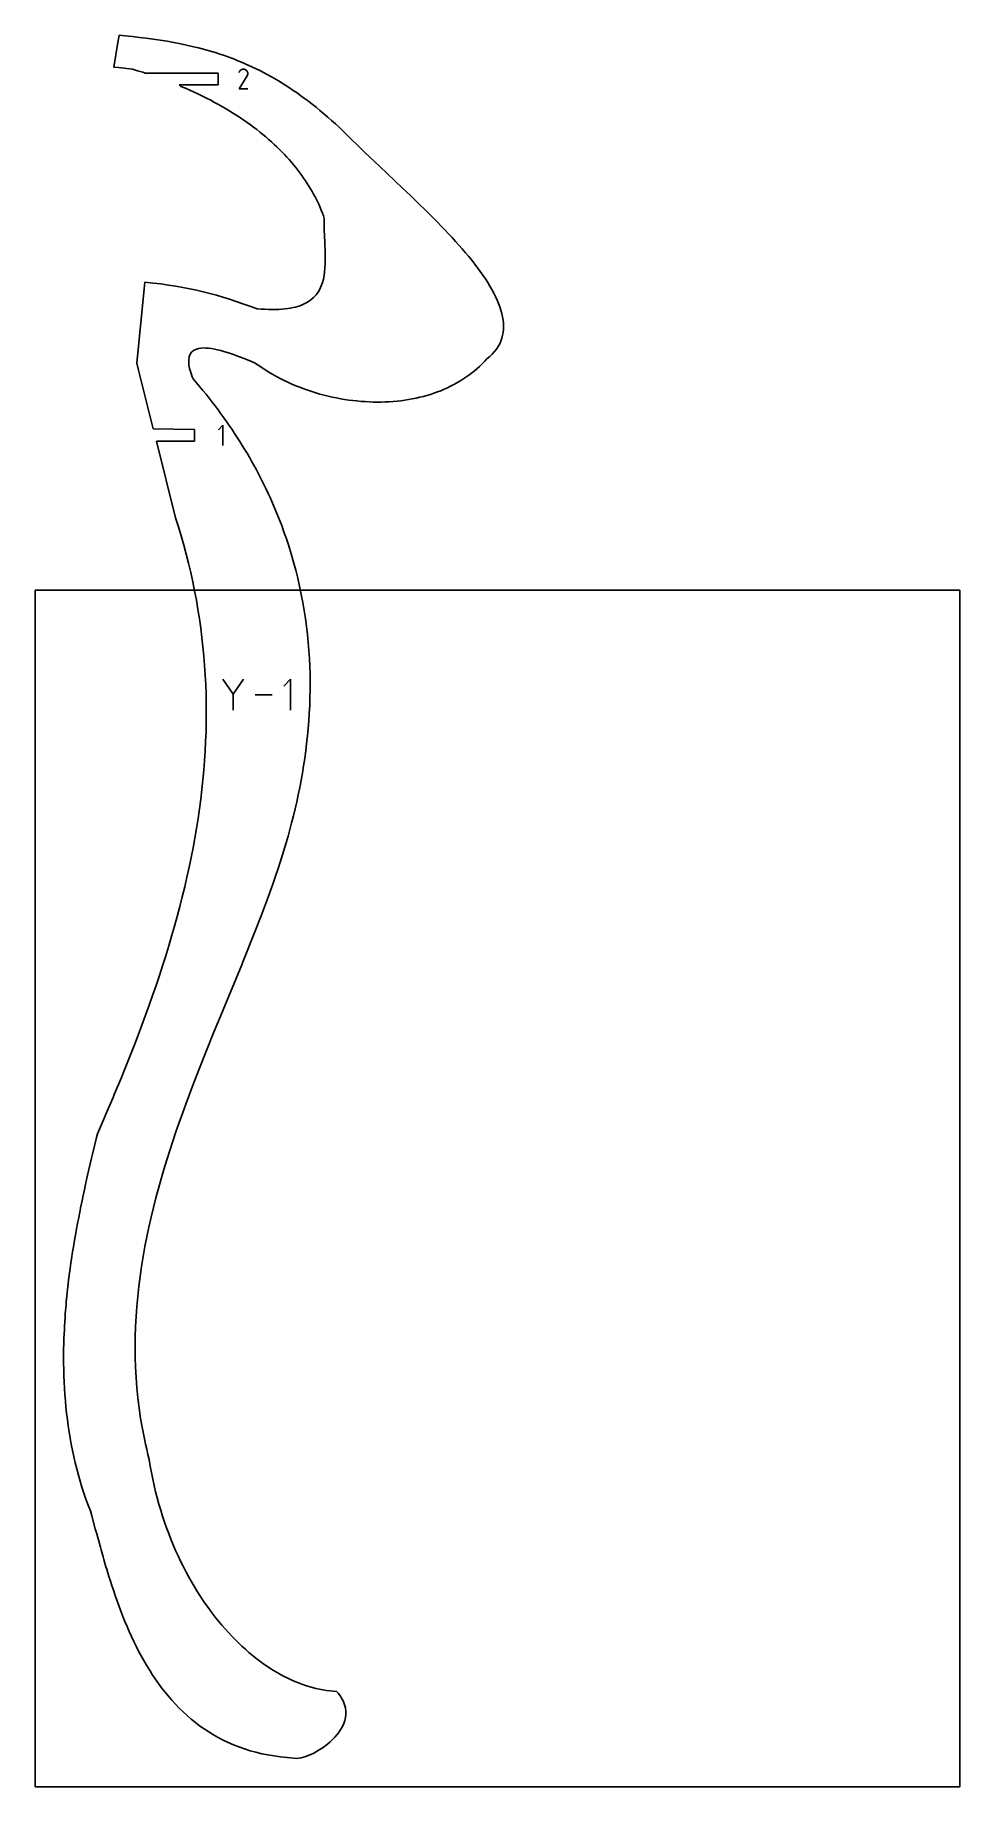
# Model space of a CAD drawing. Extents: x 0 to 216, y 0 to 409.
import ezdxf

# ---------------------------------------------------------------- set-up
doc = ezdxf.new("R2010")
doc.units = 0

msp = doc.modelspace()

# ---------------------------------------------------------------- linework, layer by layer
at = {"layer": 'annotation', "color": 1}
for p, q in [((48.130432, 400.939955), (47.985253, 400.839844)), ((48.289115, 401.013092), (48.130432, 400.939955)), ((48.457417, 401.058244), (48.289115, 401.013092)), ((48.631451, 401.074403), (48.457417, 401.058244)), ((48.807331, 401.060559), (48.631451, 401.074403)), ((48.98117, 401.015702), (48.807331, 401.060559)), ((49.149083, 400.938822), (48.98117, 401.015702)), ((49.299262, 400.83218), (49.149083, 400.938822)), ((49.149083, 400.938822), (49.149083, 400.938822)), ((47.613858, 396.471981), (49.502655, 399.5127)), ((47.750958, 400.562737), (47.616745, 400.305279)), ((47.857467, 400.713768), (47.750958, 400.562737)), ((47.985253, 400.839844), (47.857467, 400.713768)), ((49.424829, 400.70421), (49.299262, 400.83218)), ((49.524665, 400.558835), (49.424829, 400.70421)), ((49.502655, 399.5127), (49.504913, 399.515494)), ((49.502655, 399.5127), (49.502655, 399.5127)), ((49.504913, 399.515494), (49.507078, 399.518312)), ((49.507078, 399.518312), (49.509165, 399.521177)), ((49.509165, 399.521177), (49.511188, 399.524114)), ((49.511188, 399.524114), (49.51316, 399.527145)), ((49.51316, 399.527145), (49.515098, 399.530296)), ((49.515098, 399.530296), (49.517014, 399.533589)), ((49.517014, 399.533589), (49.518922, 399.537048)), ((49.518922, 399.537048), (49.520838, 399.540697)), ((49.520838, 399.540697), (49.598826, 399.708144)), ((49.520838, 399.540697), (49.520838, 399.540697)), ((49.597656, 400.399976), (49.524665, 400.558835)), ((49.642684, 400.231555), (49.597656, 400.399976)), ((49.598826, 399.708144), (49.644385, 399.881717)), ((49.658632, 400.057495), (49.642684, 400.231555)), ((49.644385, 399.881717), (49.658632, 400.057495)), ((49.657938, 396.471981), (47.613858, 396.471981)), ((43.8716, 317.961808), (42.804499, 316.894405)), ((43.8716, 313.161808), (43.8716, 317.961808)), ((46.228389, 255.13562), (43.812283, 258.629638)), ((48.64404, 258.629638), (46.228389, 255.13562)), ((59.647791, 258.629411), (58.037508, 257.018674)), ((59.647791, 251.386091), (59.647791, 258.629411)), ((46.228389, 255.416795), (46.228389, 251.385864)), ((55.321717, 255.007751), (51.361194, 255.007751))]:
    msp.add_line(p, q, dxfattribs=at)
at = {"layer": 'boundary', "color": 5}
for p, q in [((19.627846, 409.033938), (19.264549, 406.810858)), ((21.822697, 408.785777), (19.627846, 409.033938)), ((19.264549, 406.810858), (18.397368, 401.539153)), ((22.78162, 408.677404), (21.822697, 408.785777)), ((24.370818, 408.486796), (22.78162, 408.677404)), ((25.96776, 408.283498), (24.370818, 408.486796)), ((27.572311, 408.0644), (25.96776, 408.283498)), ((29.1843, 407.826326), (27.572311, 408.0644)), ((30.803384, 407.565986), (29.1843, 407.826326)), ((32.429431, 407.280306), (30.803384, 407.565986)), ((34.06236, 406.966202), (32.429431, 407.280306)), ((35.702097, 406.620368), (34.06236, 406.966202)), ((37.348499, 406.239521), (35.702097, 406.620368)), ((38.174234, 406.035153), (37.348499, 406.239521)), ((39.001642, 405.820769), (38.174234, 406.035153)), ((39.83066, 405.59621), (39.001642, 405.820769)), ((40.661418, 405.360902), (39.83066, 405.59621)), ((41.493811, 405.114517), (40.661418, 405.360902)), ((42.327921, 404.85671), (41.493811, 405.114517)), ((18.397368, 401.539153), (19.450418, 401.425012)), ((19.450418, 401.425012), (22.725613, 401.069952)), ((22.725613, 401.069952), (23.938474, 400.706282)), ((43.163715, 404.587077), (42.327921, 404.85671)), ((44.001269, 404.305133), (43.163715, 404.587077)), ((44.840566, 404.010549), (44.001269, 404.305133)), ((45.68163, 403.702879), (44.840566, 404.010549)), ((46.524457, 403.381858), (45.68163, 403.702879)), ((47.36902, 403.047153), (46.524457, 403.381858)), ((48.215542, 402.698068), (47.36902, 403.047153)), ((49.063869, 402.334747), (48.215542, 402.698068)), ((49.914166, 401.956277), (49.063869, 402.334747)), ((50.76638, 401.562456), (49.914166, 401.956277)), ((51.620641, 401.152861), (50.76638, 401.562456)), ((52.476883, 400.727329), (51.620641, 401.152861)), ((23.938474, 400.706282), (25.133731, 400.334005)), ((25.133731, 400.334005), (25.714145, 400.146267)), ((25.714145, 400.146267), (42.756354, 400.146267)), ((42.756354, 397.400267), (33.611724, 397.400267)), ((33.611724, 397.400267), (34.069302, 397.056664)), ((34.069302, 397.056664), (35.10925, 396.611917)), ((42.756354, 400.146267), (42.756354, 397.400267)), ((53.335233, 400.285425), (52.476883, 400.727329)), ((54.195798, 399.826545), (53.335233, 400.285425)), ((55.058516, 399.350475), (54.195798, 399.826545)), ((55.923517, 398.856866), (55.058516, 399.350475)), ((56.790773, 398.345329), (55.923517, 398.856866)), ((57.660529, 397.815211), (56.790773, 398.345329)), ((58.532729, 397.266706), (57.660529, 397.815211)), ((59.40746, 396.699133), (58.532729, 397.266706)), ((35.10925, 396.611917), (36.132379, 396.160124)), ((36.132379, 396.160124), (37.138649, 395.700901)), ((37.138649, 395.700901), (38.128291, 395.234818)), ((38.128291, 395.234818), (39.101262, 394.761831)), ((39.101262, 394.761831), (40.057704, 394.282228)), ((40.057704, 394.282228), (40.997664, 393.795941)), ((40.997664, 393.795941), (41.921184, 393.303374)), ((41.921184, 393.303374), (42.828337, 392.804506)), ((42.828337, 392.804506), (43.719259, 392.299583)), ((60.284802, 396.112095), (59.40746, 396.699133)), ((61.16486, 395.505332), (60.284802, 396.112095)), ((62.047709, 394.878358), (61.16486, 395.505332)), ((62.933441, 394.230726), (62.047709, 394.878358)), ((63.822165, 393.562499), (62.933441, 394.230726)), ((64.71397, 392.872806), (63.822165, 393.562499)), ((65.608931, 392.161747), (64.71397, 392.872806)), ((43.719259, 392.299583), (44.593855, 391.788669)), ((44.593855, 391.788669), (45.452242, 391.271867)), ((45.452242, 391.271867), (46.294593, 390.749456)), ((46.294593, 390.749456), (47.120854, 390.221461)), ((47.120854, 390.221461), (47.931085, 389.688269)), ((47.931085, 389.688269), (48.72539, 389.149694)), ((48.72539, 389.149694), (49.503761, 388.605895)), ((49.503761, 388.605895), (50.266325, 388.057395)), ((66.507152, 391.428863), (65.608931, 392.161747)), ((67.408759, 390.673543), (66.507152, 391.428863)), ((68.313812, 389.895693), (67.408759, 390.673543)), ((69.222554, 389.094813), (68.313812, 389.895693)), ((70.134968, 388.270793), (69.222554, 389.094813)), ((50.266325, 388.057395), (51.013138, 387.503817)), ((51.013138, 387.503817), (51.744135, 386.945901)), ((51.744135, 386.945901), (52.459435, 386.383471)), ((52.459435, 386.383471), (53.159074, 385.816602)), ((53.159074, 385.816602), (53.843122, 385.245447)), ((53.843122, 385.245447), (54.511649, 384.670066)), ((54.511649, 384.670066), (55.164653, 384.090933)), ((71.051176, 387.422939), (70.134968, 388.270793)), ((71.971318, 386.551176), (71.051176, 387.422939)), ((72.895527, 385.654885), (71.971318, 386.551176)), ((73.824005, 384.734283), (72.895527, 385.654885)), ((75.363766, 383.207901), (73.824005, 384.734283)), ((55.164653, 384.090933), (55.802143, 383.508077)), ((55.802143, 383.508077), (56.424279, 382.921364)), ((56.424279, 382.921364), (57.030936, 382.331384)), ((57.030936, 382.331384), (57.622353, 381.737844)), ((57.622353, 381.737844), (58.198374, 381.141203)), ((58.198374, 381.141203), (58.759218, 380.541266)), ((58.759218, 380.541266), (59.304796, 379.938474)), ((76.977851, 381.638347), (75.363766, 383.207901)), ((80.386031, 378.385955), (76.977851, 381.638347)), ((59.304796, 379.938474), (59.835181, 379.33306)), ((59.835181, 379.33306), (60.350459, 378.724689)), ((60.350459, 378.724689), (60.850636, 378.114068)), ((60.850636, 378.114068), (61.33568, 377.500847)), ((61.33568, 377.500847), (61.805671, 376.885446)), ((61.805671, 376.885446), (62.260751, 376.267854)), ((83.962443, 375.00826), (80.386031, 378.385955)), ((62.260751, 376.267854), (62.700763, 375.648379)), ((62.700763, 375.648379), (63.125955, 375.026937)), ((63.125955, 375.026937), (63.536123, 374.40389)), ((63.536123, 374.40389), (63.931483, 373.779131)), ((63.931483, 373.779131), (64.311993, 373.153135)), ((64.311993, 373.153135), (64.677767, 372.525887)), ((64.677767, 372.525887), (65.02865, 371.897341)), ((85.786055, 373.282145), (83.962443, 375.00826)), ((87.618328, 371.536533), (85.786055, 373.282145)), ((65.02865, 371.897341), (65.364837, 371.267702)), ((65.364837, 371.267702), (65.686347, 370.637092)), ((65.686347, 370.637092), (65.993113, 370.006093)), ((65.993113, 370.006093), (66.285282, 369.374197)), ((66.285282, 369.374197), (66.562758, 368.741872)), ((66.562758, 368.741872), (66.825592, 368.109279)), ((89.447944, 369.775289), (87.618328, 371.536533)), ((91.263588, 368.001992), (89.447944, 369.775289)), ((66.825592, 368.109279), (67.073931, 367.47622)), ((67.073931, 367.47622), (67.307628, 366.843422)), ((67.307628, 366.843422), (67.526831, 366.210296)), ((67.494314, 365.269288), (67.487556, 364.313406)), ((67.487556, 364.313406), (67.501179, 363.345829)), ((67.526831, 366.210296), (67.494314, 365.269288)), ((93.053782, 366.220332), (91.263588, 368.001992)), ((93.935799, 365.327663), (93.053782, 366.220332)), ((94.80714, 364.434306), (93.935799, 365.327663)), ((95.666614, 363.540698), (94.80714, 364.434306)), ((67.501179, 363.345829), (67.530081, 362.370262)), ((67.530081, 362.370262), (67.612088, 360.407832)), ((67.612088, 360.407832), (67.690478, 358.452694)), ((96.512519, 362.647517), (95.666614, 363.540698)), ((97.343628, 361.755112), (96.512519, 362.647517)), ((98.158425, 360.863789), (97.343628, 361.755112)), ((98.955625, 359.9743), (98.158425, 360.863789)), ((99.733919, 359.08663), (98.955625, 359.9743)), ((67.690478, 358.452694), (67.714646, 357.486165)), ((67.721515, 356.531624), (67.705358, 355.592079)), ((67.714646, 357.486165), (67.721515, 356.531624)), ((100.491736, 358.201798), (99.733919, 359.08663)), ((101.227871, 357.320044), (100.491736, 358.201798)), ((101.940875, 356.441705), (101.227871, 357.320044)), ((102.629495, 355.567354), (101.940875, 356.441705)), ((67.298311, 352.050467), (67.082327, 351.235566)), ((67.462915, 352.896877), (67.298311, 352.050467)), ((67.581746, 353.771325), (67.462915, 352.896877)), ((67.660698, 354.671084), (67.581746, 353.771325)), ((67.705358, 355.592079), (67.660698, 354.671084)), ((103.292338, 354.697304), (102.629495, 355.567354)), ((103.928106, 353.832241), (103.292338, 354.697304)), ((104.535482, 352.972481), (103.928106, 353.832241)), ((105.113167, 352.1184), (104.535482, 352.972481)), ((105.659859, 351.270892), (105.113167, 352.1184)), ((25.470774, 349.812841), (23.722293, 332.44391)), ((25.625785, 351.31836), (25.470774, 349.812841)), ((27.537568, 351.126934), (25.625785, 351.31836)), ((29.372845, 350.911781), (27.537568, 351.126934)), ((31.140102, 350.672514), (29.372845, 350.911781)), ((32.847948, 350.408628), (31.140102, 350.672514)), ((34.504906, 350.119321), (32.847948, 350.408628)), ((36.119568, 349.804423), (34.504906, 350.119321)), ((37.700429, 349.463146), (36.119568, 349.804423)), ((39.256076, 349.095229), (37.700429, 349.463146)), ((40.795008, 348.700113), (39.256076, 349.095229)), ((42.325704, 348.277059), (40.795008, 348.700113)), ((43.856808, 347.826018), (42.325704, 348.277059)), ((45.396763, 347.345934), (43.856808, 347.826018)), ((65.025548, 347.7466), (64.377551, 347.188767)), ((65.58681, 348.355682), (65.025548, 347.7466)), ((66.067131, 349.012094), (65.58681, 348.355682)), ((66.472606, 349.713192), (66.067131, 349.012094)), ((66.808989, 350.45549), (66.472606, 349.713192)), ((67.082327, 351.235566), (66.808989, 350.45549)), ((106.174347, 350.429792), (105.659859, 351.270892)), ((106.655299, 349.59579), (106.174347, 350.429792)), ((107.101383, 348.76953), (106.655299, 349.59579)), ((107.511415, 347.95125), (107.101383, 348.76953)), ((107.88419, 347.14162), (107.511415, 347.95125)), ((46.954148, 346.836755), (45.396763, 347.345934)), ((48.537304, 346.297806), (46.954148, 346.836755)), ((50.15486, 345.728493), (48.537304, 346.297806)), ((51.815227, 345.128562), (50.15486, 345.728493)), ((52.754388, 345.052215), (51.815227, 345.128562)), ((53.656631, 344.997528), (52.754388, 345.052215)), ((54.522628, 344.963307), (53.656631, 344.997528)), ((55.35295, 344.949935), (54.522628, 344.963307)), ((56.148267, 344.956601), (55.35295, 344.949935)), ((56.909472, 344.982818), (56.148267, 344.956601)), ((57.637154, 345.028532), (56.909472, 344.982818)), ((58.332001, 345.093114), (57.637154, 345.028532)), ((58.994769, 345.175825), (58.332001, 345.093114)), ((59.626125, 345.276922), (58.994769, 345.175825)), ((60.226924, 345.395614), (59.626125, 345.276922)), ((60.797813, 345.531408), (60.226924, 345.395614)), ((61.339512, 345.684072), (60.797813, 345.531408)), ((61.831714, 345.846241), (61.339512, 345.684072)), ((62.318517, 346.030546), (61.831714, 345.846241)), ((62.797126, 346.238595), (62.318517, 346.030546)), ((63.636678, 346.68489), (62.797126, 346.238595)), ((64.377551, 347.188767), (63.636678, 346.68489)), ((108.218288, 346.340954), (107.88419, 347.14162)), ((108.512593, 345.549629), (108.218288, 346.340954)), ((108.765751, 344.768188), (108.512593, 345.549629)), ((108.976461, 343.997146), (108.765751, 344.768188)), ((109.143565, 343.236863), (108.976461, 343.997146)), ((109.265623, 342.487915), (109.143565, 343.236863)), ((109.154614, 338.927398), (109.277572, 339.613261)), ((109.341392, 341.750497), (109.265623, 342.487915)), ((109.277572, 339.613261), (109.348725, 340.312748)), ((109.3696, 341.025323), (109.341392, 341.750497)), ((109.348725, 340.312748), (109.3696, 341.025323)), ((37.023732, 335.401753), (37.66476, 335.711276)), ((37.66476, 335.711276), (38.154654, 335.847156)), ((38.154654, 335.847156), (38.689677, 335.930895)), ((38.689677, 335.930895), (39.265506, 335.966191)), ((39.265506, 335.966191), (39.878186, 335.956124)), ((39.878186, 335.956124), (40.523386, 335.904599)), ((40.523386, 335.904599), (41.19705, 335.814955)), ((41.19705, 335.814955), (41.89506, 335.690666)), ((41.89506, 335.690666), (42.613112, 335.535341)), ((42.613112, 335.535341), (43.347092, 335.352508)), ((107.246043, 335.119384), (107.711373, 335.7153)), ((107.711373, 335.7153), (108.115636, 336.327209)), ((108.115636, 336.327209), (108.460442, 336.954695)), ((108.460442, 336.954695), (108.747524, 337.597501)), ((108.747524, 337.597501), (108.978452, 338.255212)), ((108.978452, 338.255212), (109.154614, 338.927398)), ((23.722293, 332.44391), (24.12695, 330.820435)), ((35.860901, 332.675795), (35.874991, 333.314295)), ((35.929501, 331.955388), (35.860901, 332.675795)), ((35.874991, 333.314295), (35.966995, 333.874631)), ((36.085708, 331.150054), (35.929501, 331.955388)), ((35.966995, 333.874631), (36.132374, 334.359925)), ((36.132374, 334.359925), (36.508104, 334.955319)), ((36.508104, 334.955319), (37.023732, 335.401753)), ((43.347092, 335.352508), (44.092916, 335.145694)), ((44.092916, 335.145694), (44.846217, 334.918538)), ((44.846217, 334.918538), (45.602943, 334.674184)), ((45.602943, 334.674184), (46.358717, 334.416265)), ((46.358717, 334.416265), (47.10932, 334.148546)), ((47.10932, 334.148546), (48.578038, 333.597149)), ((48.578038, 333.597149), (49.974632, 333.047839)), ((49.974632, 333.047839), (51.264458, 332.528548)), ((51.264458, 332.528548), (52.08052, 331.944174)), ((52.08052, 331.944174), (52.909847, 331.379293)), ((52.909847, 331.379293), (53.751521, 330.833806)), ((103.146728, 331.124552), (103.751376, 331.673274)), ((103.751376, 331.673274), (104.339684, 332.241355)), ((104.339684, 332.241355), (104.911422, 332.827974)), ((104.911422, 332.827974), (105.466366, 333.433464)), ((105.466366, 333.433464), (106.125345, 333.978131)), ((106.125345, 333.978131), (106.717967, 334.540427)), ((106.717967, 334.540427), (107.246043, 335.119384)), ((24.12695, 330.820435), (27.579878, 317.084807)), ((36.328721, 330.275222), (36.085708, 331.150054)), ((36.495037, 329.774845), (36.328721, 330.275222)), ((36.680632, 329.270213), (36.495037, 329.774845)), ((36.892086, 328.741524), (36.680632, 329.270213)), ((37.665323, 327.846428), (36.892086, 328.741524)), ((38.425966, 326.948876), (37.665323, 327.846428)), ((53.751521, 330.833806), (54.60524, 330.307839)), ((54.60524, 330.307839), (55.470192, 329.801027)), ((55.470192, 329.801027), (56.345869, 329.313616)), ((56.345869, 329.313616), (57.231627, 328.845533)), ((57.231627, 328.845533), (58.126658, 328.397009)), ((58.126658, 328.397009), (59.030586, 327.967322)), ((59.030586, 327.967322), (59.942707, 327.557144)), ((59.942707, 327.557144), (60.862333, 327.166293)), ((97.013601, 327.029226), (97.753212, 327.40925)), ((97.753212, 327.40925), (98.478885, 327.808177)), ((98.478885, 327.808177), (99.19044, 328.225594)), ((99.19044, 328.225594), (99.887623, 328.661934)), ((99.887623, 328.661934), (100.569999, 329.116875)), ((100.569999, 329.116875), (101.237343, 329.59054)), ((101.237343, 329.59054), (101.889484, 330.083152)), ((101.889484, 330.083152), (102.526017, 330.594386)), ((102.526017, 330.594386), (103.146728, 331.124552)), ((39.174112, 326.048884), (38.425966, 326.948876)), ((39.909694, 325.146849), (39.174112, 326.048884)), ((40.63279, 324.242326), (39.909694, 325.146849)), ((41.343542, 323.335676), (40.63279, 324.242326)), ((42.042035, 322.427141), (41.343542, 323.335676)), ((60.862333, 327.166293), (61.788803, 326.794392)), ((61.788803, 326.794392), (62.721588, 326.44172)), ((62.721588, 326.44172), (63.66004, 326.108142)), ((63.66004, 326.108142), (64.60343, 325.79398)), ((64.60343, 325.79398), (65.551276, 325.498766)), ((65.551276, 325.498766), (66.502822, 325.222427)), ((66.502822, 325.222427), (67.457594, 324.965367)), ((67.457594, 324.965367), (68.414777, 324.727131)), ((68.414777, 324.727131), (69.373919, 324.507969)), ((69.373919, 324.507969), (70.334324, 324.307724)), ((70.334324, 324.307724), (71.295477, 324.126567)), ((71.295477, 324.126567), (72.25667, 323.964151)), ((72.25667, 323.964151), (73.217356, 323.820739)), ((73.217356, 323.820739), (74.177027, 323.696097)), ((74.177027, 323.696097), (75.134934, 323.590318)), ((75.134934, 323.590318), (76.090581, 323.503526)), ((76.090581, 323.503526), (77.043504, 323.435363)), ((77.043504, 323.435363), (77.992983, 323.386109)), ((77.992983, 323.386109), (78.938569, 323.355699)), ((78.938569, 323.355699), (79.879684, 323.34387)), ((79.879684, 323.34387), (80.815745, 323.350576)), ((80.815745, 323.350576), (81.746255, 323.376356)), ((81.746255, 323.376356), (82.670812, 323.420643)), ((82.670812, 323.420643), (83.58871, 323.483754)), ((83.58871, 323.483754), (84.499657, 323.565441)), ((84.499657, 323.565441), (85.403001, 323.665853)), ((85.403001, 323.665853), (86.298367, 323.784969)), ((86.298367, 323.784969), (87.185259, 323.922668)), ((87.185259, 323.922668), (88.063307, 324.078956)), ((88.063307, 324.078956), (88.931882, 324.253957)), ((88.931882, 324.253957), (89.790746, 324.447481)), ((89.790746, 324.447481), (90.639368, 324.659954)), ((90.639368, 324.659954), (91.477375, 324.890864)), ((91.477375, 324.890864), (92.304355, 325.140381)), ((92.304355, 325.140381), (93.119821, 325.40851)), ((93.119821, 325.40851), (93.923655, 325.695251)), ((93.923655, 325.695251), (94.71524, 326.000653)), ((94.71524, 326.000653), (95.494343, 326.325016)), ((95.494343, 326.325016), (96.260563, 326.667533)), ((96.260563, 326.667533), (97.013601, 327.029226)), ((42.728169, 321.516391), (42.042035, 322.427141)), ((43.40215, 320.60381), (42.728169, 321.516391)), ((44.063977, 319.689061), (43.40215, 320.60381)), ((44.713708, 318.772679), (44.063977, 319.689061)), ((27.579878, 317.084807), (37.211501, 316.934807)), ((37.211501, 316.934807), (37.211501, 314.188808)), ((45.351406, 317.854559), (44.713708, 318.772679)), ((45.977191, 316.934537), (45.351406, 317.854559)), ((46.591152, 316.012975), (45.977191, 316.934537)), ((47.193186, 315.089792), (46.591152, 316.012975)), ((47.78346, 314.164985), (47.193186, 315.089792)), ((37.211501, 314.188808), (28.355896, 314.188808)), ((28.355896, 314.188808), (32.798346, 296.325929)), ((48.362071, 313.238742), (47.78346, 314.164985)), ((48.928967, 312.310927), (48.362071, 313.238742)), ((49.484429, 311.381886), (48.928967, 312.310927)), ((50.028285, 310.451593), (49.484429, 311.381886)), ((50.560654, 309.519877), (50.028285, 310.451593)), ((51.081772, 308.587025), (50.560654, 309.519877)), ((51.591454, 307.653047), (51.081772, 308.587025)), ((52.089951, 306.717951), (51.591454, 307.653047)), ((52.577286, 305.78189), (52.089951, 306.717951)), ((53.053483, 304.84493), (52.577286, 305.78189)), ((53.518704, 303.906838), (53.053483, 304.84493)), ((53.97283, 302.968053), (53.518704, 303.906838)), ((54.416156, 302.028231), (53.97283, 302.968053)), ((54.848535, 301.088076), (54.416156, 302.028231)), ((55.270157, 300.146886), (54.848535, 301.088076)), ((55.681182, 299.205162), (55.270157, 300.146886)), ((56.081459, 298.262858), (55.681182, 299.205162)), ((32.798346, 296.325929), (33.472912, 294.211283)), ((56.471176, 297.320154), (56.081459, 298.262858)), ((56.850378, 296.377014), (56.471176, 297.320154)), ((57.219132, 295.433353), (56.850378, 296.377014)), ((57.577547, 294.489308), (57.219132, 295.433353)), ((33.472912, 294.211283), (34.113817, 292.090509)), ((34.113817, 292.090509), (34.721326, 289.963568)), ((57.9256, 293.544805), (57.577547, 294.489308)), ((58.26347, 292.600362), (57.9256, 293.544805)), ((58.591166, 291.655557), (58.26347, 292.600362)), ((59.216325, 289.765598), (58.591166, 291.655557)), ((34.721326, 289.963568), (35.29505, 287.830864)), ((35.29505, 287.830864), (35.835431, 285.692115)), ((59.801653, 287.875758), (59.216325, 289.765598)), ((60.347659, 285.986036), (59.801653, 287.875758)), ((35.835431, 285.692115), (36.34231, 283.547671)), ((36.34231, 283.547671), (36.815847, 281.397638)), ((60.854932, 284.09728), (60.347659, 285.986036)), ((61.324043, 282.209568), (60.854932, 284.09728)), ((36.815847, 281.397638), (37.255931, 279.242314)), ((37.255931, 279.242314), (37.662815, 277.081293)), ((61.755583, 280.323545), (61.324043, 282.209568)), ((62.149931, 278.439536), (61.755583, 280.323545)), ((62.507894, 276.558092), (62.149931, 278.439536)), ((37.662815, 277.081293), (38.03646, 274.91511)), ((38.03646, 274.91511), (38.376922, 272.743736)), ((62.829916, 274.679572), (62.507894, 276.558092)), ((63.116666, 272.8044), (62.829916, 274.679572)), ((38.376922, 272.743736), (38.684257, 270.567138)), ((38.684257, 270.567138), (38.958626, 268.38571)), ((63.368581, 270.932898), (63.116666, 272.8044)), ((63.586368, 269.065937), (63.368581, 270.932898)), ((38.958626, 268.38571), (39.200072, 266.199415)), ((39.200072, 266.199415), (39.408662, 264.008024)), ((63.770585, 267.203466), (63.586368, 269.065937)), ((63.921754, 265.346123), (63.770585, 267.203466)), ((39.408662, 264.008024), (39.584335, 261.812058)), ((39.584335, 261.812058), (39.727484, 259.611353)), ((64.040716, 263.494571), (63.921754, 265.346123)), ((64.127788, 261.648724), (64.040716, 263.494571)), ((39.727484, 259.611353), (39.837979, 257.406002)), ((64.183813, 259.809497), (64.127788, 261.648724)), ((64.209374, 257.977231), (64.183813, 259.809497)), ((64.205199, 256.152355), (64.209374, 257.977231)), ((39.837979, 257.406002), (39.915933, 255.196024)), ((39.915933, 255.196024), (39.961703, 252.981784)), ((64.110204, 252.526444), (64.171921, 254.335031)), ((64.171921, 254.335031), (64.205199, 256.152355)), ((39.975171, 250.762945), (39.95652, 248.539826)), ((39.961703, 252.981784), (39.975171, 250.762945)), ((63.904306, 248.935741), (64.020729, 250.72647)), ((64.020729, 250.72647), (64.110204, 252.526444)), ((39.905886, 246.31246), (39.823587, 244.08079)), ((39.95652, 248.539826), (39.905886, 246.31246)), ((63.593508, 245.384295), (63.761612, 247.154841)), ((63.761612, 247.154841), (63.904306, 248.935741)), ((39.709557, 241.844806), (39.564269, 239.604937)), ((39.823587, 244.08079), (39.709557, 241.844806)), ((62.944233, 240.139363), (63.183997, 241.87602)), ((63.183997, 241.87602), (63.400705, 243.624433)), ((63.400705, 243.624433), (63.593508, 245.384295)), ((39.387629, 237.360946), (39.180062, 235.112916)), ((39.564269, 239.604937), (39.387629, 237.360946)), ((62.399141, 236.70379), (62.682311, 238.415174)), ((62.682311, 238.415174), (62.944233, 240.139363)), ((39.180062, 235.112916), (38.941747, 232.861091)), ((61.430625, 231.653317), (61.772379, 233.322338)), ((61.772379, 233.322338), (62.095496, 235.006064)), ((62.095496, 235.006064), (62.399141, 236.70379)), ((38.672874, 230.605417), (38.37371, 228.345803)), ((38.941747, 232.861091), (38.672874, 230.605417)), ((60.695696, 228.361754), (61.071431, 229.99951)), ((61.071431, 229.99951), (61.430625, 231.653317)), ((38.044683, 226.082596), (37.68595, 223.815568)), ((38.37371, 228.345803), (38.044683, 226.082596)), ((59.47962, 223.549767), (59.898669, 225.136157)), ((59.898669, 225.136157), (60.304445, 226.740243)), ((60.304445, 226.740243), (60.695696, 228.361754)), ((37.297923, 221.545131), (36.880882, 219.271054)), ((37.68595, 223.815568), (37.297923, 221.545131)), ((58.605653, 220.433041), (59.048223, 221.98177)), ((59.048223, 221.98177), (59.47962, 223.549767)), ((36.435146, 216.99365), (35.961214, 214.712902)), ((36.880882, 219.271054), (36.435146, 216.99365)), ((56.747778, 214.444005), (57.691922, 217.395862)), ((57.691922, 217.395862), (58.605653, 220.433041)), ((35.961214, 214.712902), (35.459478, 212.428862)), ((56.140201, 212.625431), (56.747778, 214.444005)), ((34.930347, 210.141814), (34.37421, 207.851692)), ((35.459478, 212.428862), (34.930347, 210.141814)), ((54.19209, 207.111391), (55.511158, 210.797287)), ((55.511158, 210.797287), (56.140201, 212.625431)), ((33.791657, 205.558713), (33.183148, 203.262866)), ((34.37421, 207.851692), (33.791657, 205.558713)), ((52.798642, 203.384936), (54.19209, 207.111391)), ((32.549202, 200.964436), (31.890347, 198.663522)), ((33.183148, 203.262866), (32.549202, 200.964436)), ((51.338746, 199.616401), (52.798642, 203.384936)), ((31.20719, 196.360311), (30.500325, 194.054971)), ((31.890347, 198.663522), (31.20719, 196.360311)), ((48.447539, 192.421351), (51.338746, 199.616401)), ((30.500325, 194.054971), (29.770343, 191.747504)), ((48.254651, 191.948842), (48.447539, 192.421351)), ((29.017917, 189.438362), (28.243821, 187.127528)), ((29.770343, 191.747504), (29.017917, 189.438362)), ((45.242676, 184.648106), (48.254651, 191.948842)), ((27.448602, 184.815527), (26.632948, 182.502212)), ((28.243821, 187.127528), (27.448602, 184.815527)), ((43.358035, 180.104679), (45.013199, 184.099649)), ((45.013199, 184.099649), (45.242676, 184.648106)), ((25.797777, 180.1881), (24.943735, 177.873468)), ((26.632948, 182.502212), (25.797777, 180.1881)), ((41.693901, 176.061927), (43.358035, 180.104679)), ((24.943735, 177.873468), (24.071559, 175.558491)), ((40.031577, 171.970845), (41.693901, 176.061927)), ((23.182129, 173.243425), (22.276379, 170.92872)), ((24.071559, 175.558491), (23.182129, 173.243425)), ((38.382307, 167.831303), (40.031577, 171.970845)), ((21.355082, 168.61469), (20.418967, 166.301667)), ((22.276379, 170.92872), (21.355082, 168.61469)), ((36.757543, 163.642906), (38.382307, 167.831303)), ((20.159087, 165.676843), (18.506271, 161.680001)), ((20.418967, 166.301667), (20.159087, 165.676843)), ((35.958111, 161.530498), (36.757543, 163.642906)), ((18.216917, 161.002226), (16.545498, 157.067319)), ((18.506271, 161.680001), (18.216917, 161.002226)), ((35.169062, 159.405951), (35.958111, 161.530498)), ((16.224388, 156.331877), (14.544359, 152.466905)), ((16.545498, 157.067319), (16.224388, 156.331877)), ((33.628752, 155.120612), (34.392066, 157.269256)), ((34.392066, 157.269256), (35.169062, 159.405951)), ((14.350771, 151.660124), (13.411782, 147.737488)), ((14.544359, 152.466905), (14.350771, 151.660124)), ((32.148718, 150.787454), (32.880385, 152.95991)), ((32.880385, 152.95991), (33.628752, 155.120612)), ((13.411782, 147.737488), (13.204455, 146.84409)), ((30.74133, 146.407259), (31.435158, 148.603223)), ((31.435158, 148.603223), (32.148718, 150.787454)), ((13.204455, 146.84409), (12.275168, 142.833366)), ((29.418926, 141.980958), (30.068616, 144.199819)), ((30.068616, 144.199819), (30.74133, 146.407259)), ((11.605796, 139.815714), (11.163892, 137.76623)), ((11.714445, 140.319461), (11.605796, 139.815714)), ((12.275168, 142.833366), (11.714445, 140.319461)), ((28.194015, 137.509819), (28.793481, 139.75088)), ((28.793481, 139.75088), (29.418926, 141.980958)), ((10.627276, 135.175232), (10.518175, 134.622366)), ((11.054558, 137.238168), (10.627276, 135.175232)), ((11.163892, 137.76623), (11.054558, 137.238168)), ((27.079014, 132.995377), (27.622055, 135.25785)), ((27.622055, 135.25785), (28.194015, 137.509819)), ((10.000579, 131.970145), (9.611135, 129.886809)), ((10.108447, 132.548227), (10.000579, 131.970145)), ((10.518175, 134.622366), (10.108447, 132.548227)), ((26.56678, 130.72244), (27.079014, 132.995377)), ((9.139249, 127.192828), (9.037313, 126.563583)), ((9.505621, 129.283205), (9.139249, 127.192828)), ((9.611135, 129.886809), (9.505621, 129.283205)), ((25.640262, 126.146636), (26.086696, 128.439474)), ((26.086696, 128.439474), (26.56678, 130.72244)), ((8.599639, 123.813314), (8.287307, 121.714669)), ((8.696624, 124.468176), (8.599639, 123.813314)), ((9.037313, 126.563583), (8.696624, 124.468176)), ((24.854676, 121.532619), (25.229084, 123.844232)), ((25.229084, 123.844232), (25.640262, 126.146636)), ((7.914998, 118.934378), (7.832212, 118.229243)), ((8.196657, 121.034442), (7.914998, 118.934378)), ((8.287307, 121.714669), (8.196657, 121.034442)), ((24.222338, 116.883091), (24.518621, 119.212113)), ((24.518621, 119.212113), (24.854676, 121.532619)), ((7.51038, 115.400137), (7.2973, 113.301942)), ((7.583637, 116.129426), (7.51038, 115.400137)), ((7.832212, 118.229243), (7.583637, 116.129426)), ((23.755215, 112.200997), (23.967399, 114.545923)), ((23.967399, 114.545923), (24.222338, 116.883091)), ((7.059619, 110.454338), (7.010378, 109.679899)), ((7.235185, 112.549437), (7.059619, 110.454338)), ((7.2973, 113.301942), (7.235185, 112.549437)), ((23.587293, 109.848872), (23.755215, 112.200997)), ((6.840004, 106.79409), (6.746072, 104.708045)), ((6.874609, 107.588897), (6.840004, 106.79409)), ((7.010378, 109.679899), (6.874609, 107.588897)), ((23.390134, 105.124474), (23.465158, 107.489813)), ((23.465158, 107.489813), (23.587293, 109.848872)), ((6.72784, 103.894758), (6.677782, 101.814508)), ((6.746072, 104.708045), (6.72784, 103.894758)), ((23.363616, 102.753296), (23.390134, 105.124474)), ((23.387029, 100.37681), (23.363616, 102.753296)), ((6.677782, 101.814508), (6.6675, 100.363803)), ((6.6675, 100.363803), (6.673606, 98.910907)), ((6.673606, 98.910907), (6.696819, 97.456203)), ((23.461605, 97.995624), (23.387029, 100.37681)), ((6.696819, 97.456203), (6.737357, 96.000089)), ((6.737357, 96.000089), (6.795755, 94.542943)), ((6.795755, 94.542943), (6.872513, 93.085049)), ((23.588824, 95.610319), (23.461605, 97.995624)), ((23.770055, 93.22156), (23.588824, 95.610319)), ((6.872513, 93.085049), (6.968216, 91.626838)), ((6.968216, 91.626838), (7.083119, 90.168714)), ((7.083119, 90.168714), (7.217634, 88.711148)), ((24.006378, 90.830061), (23.770055, 93.22156)), ((24.298972, 88.436416), (24.006378, 90.830061)), ((7.217634, 88.711148), (7.372222, 87.254345)), ((7.372222, 87.254345), (7.547478, 85.798904)), ((24.649263, 86.041389), (24.298972, 88.436416)), ((25.058167, 83.6458), (24.649263, 86.041389)), ((7.547478, 85.798904), (7.743784, 84.345285)), ((7.743784, 84.345285), (7.961456, 82.893789)), ((7.961456, 82.893789), (8.201061, 81.444883)), ((25.284997, 82.448008), (25.058167, 83.6458)), ((25.526942, 81.250406), (25.284997, 82.448008)), ((8.201061, 81.444883), (8.462914, 79.999078)), ((8.462914, 79.999078), (8.747341, 78.556759)), ((8.747341, 78.556759), (9.055107, 77.118476)), ((25.783999, 80.053067), (25.526942, 81.250406)), ((26.056597, 78.856063), (25.783999, 80.053067)), ((26.344489, 77.659601), (26.056597, 78.856063)), ((9.055107, 77.118476), (9.386238, 75.684625)), ((9.386238, 75.684625), (9.741241, 74.255757)), ((9.741241, 74.255757), (10.120568, 72.83236)), ((26.648149, 76.463704), (26.344489, 77.659601)), ((26.89715, 74.925377), (26.648149, 76.463704)), ((27.171796, 73.403015), (26.89715, 74.925377)), ((10.120568, 72.83236), (10.524488, 71.414822)), ((10.524488, 71.414822), (10.953622, 70.00382)), ((10.953622, 70.00382), (11.408133, 68.599758)), ((27.471516, 71.89714), (27.171796, 73.403015)), ((27.79558, 70.40801), (27.471516, 71.89714)), ((28.14337, 68.936066), (27.79558, 70.40801)), ((11.408133, 68.599758), (11.888291, 67.203214)), ((11.888291, 67.203214), (12.394679, 65.814712)), ((12.394679, 65.814712), (12.927563, 64.43476)), ((28.514369, 67.481703), (28.14337, 68.936066)), ((28.908047, 66.045219), (28.514369, 67.481703)), ((29.323815, 64.627068), (28.908047, 66.045219)), ((12.927563, 64.43476), (13.243656, 63.290891)), ((13.243656, 63.290891), (14.058605, 60.301969)), ((29.76086, 63.227564), (29.323815, 64.627068)), ((30.218784, 61.847129), (29.76086, 63.227564)), ((30.696988, 60.485977), (30.218784, 61.847129)), ((14.058605, 60.301969), (14.386783, 59.116131)), ((14.386783, 59.116131), (15.251271, 55.948273)), ((31.194712, 59.144568), (30.696988, 60.485977)), ((31.711474, 57.823221), (31.194712, 59.144568)), ((32.246603, 56.522226), (31.711474, 57.823221)), ((15.251271, 55.948273), (15.424676, 55.340075)), ((15.424676, 55.340075), (15.884178, 53.705436)), ((15.884178, 53.705436), (16.064494, 53.093736)), ((32.799565, 55.241926), (32.246603, 56.522226)), ((33.369798, 53.982671), (32.799565, 55.241926)), ((33.956621, 52.744714), (33.369798, 53.982671)), ((16.064494, 53.093736), (16.548661, 51.427912)), ((16.548661, 51.427912), (16.736912, 50.815264)), ((16.736912, 50.815264), (17.249739, 49.122879)), ((17.249739, 49.122879), (17.446933, 48.511949)), ((34.559432, 51.528412), (33.956621, 52.744714)), ((35.177629, 50.334031), (34.559432, 51.528412)), ((35.810678, 49.161837), (35.177629, 50.334031)), ((36.458052, 48.012155), (35.810678, 49.161837)), ((17.446933, 48.511949), (17.992759, 46.797673)), ((17.992759, 46.797673), (18.199739, 46.191123)), ((18.199739, 46.191123), (18.782743, 44.459864)), ((37.118954, 46.885215), (36.458052, 48.012155)), ((37.793022, 45.781282), (37.118954, 46.885215)), ((38.479679, 44.700649), (37.793022, 45.781282)), ((18.782743, 44.459864), (19.000253, 43.860417)), ((19.000253, 43.860417), (19.624678, 42.117186)), ((19.624678, 42.117186), (19.853317, 41.527551)), ((19.853317, 41.527551), (20.523522, 39.777599)), ((39.178202, 43.643538), (38.479679, 44.700649)), ((39.888085, 42.610143), (39.178202, 43.643538)), ((40.608742, 41.600711), (39.888085, 42.610143)), ((41.339742, 40.615465), (40.608742, 41.600711)), ((20.523522, 39.777599), (20.995818, 38.611471)), ((20.995818, 38.611471), (21.484188, 37.449184)), ((21.484188, 37.449184), (21.989171, 36.291763)), ((42.080431, 39.654595), (41.339742, 40.615465)), ((42.83035, 38.718333), (42.080431, 39.654595)), ((43.588872, 37.806797), (42.83035, 38.718333)), ((44.355542, 36.92022), (43.588872, 37.806797)), ((45.129852, 36.058797), (44.355542, 36.92022)), ((21.989171, 36.291763), (22.511244, 35.140288)), ((22.511244, 35.140288), (23.05121, 33.99577)), ((23.05121, 33.99577), (23.609509, 32.859385)), ((23.609509, 32.859385), (24.18676, 31.732102)), ((45.911203, 35.222614), (45.129852, 36.058797)), ((46.699144, 34.411838), (45.911203, 35.222614)), ((47.493106, 33.626597), (46.699144, 34.411838)), ((48.292741, 32.867071), (47.493106, 33.626597)), ((49.097373, 32.133327), (48.292741, 32.867071)), ((24.18676, 31.732102), (24.783501, 30.615163)), ((24.783501, 30.615163), (25.400162, 29.509487)), ((25.400162, 29.509487), (26.0375, 28.416277)), ((49.906684, 31.425527), (49.097373, 32.133327)), ((50.720113, 30.743691), (49.906684, 31.425527)), ((51.537265, 30.08801), (50.720113, 30.743691)), ((52.357701, 29.45853), (51.537265, 30.08801)), ((53.180773, 28.855277), (52.357701, 29.45853)), ((54.006224, 28.27838), (53.180773, 28.855277)), ((26.0375, 28.416277), (26.695976, 27.336761)), ((26.695976, 27.336761), (26.848921, 27.098863)), ((26.848921, 27.098863), (27.376186, 26.271961)), ((27.376186, 26.271961), (28.078542, 25.223004)), ((28.078542, 25.223004), (28.803519, 24.191056)), ((54.833637, 27.727892), (54.006224, 28.27838)), ((55.662499, 27.203846), (54.833637, 27.727892)), ((56.492328, 26.706311), (55.662499, 27.203846)), ((57.322872, 26.235269), (56.492328, 26.706311)), ((58.153633, 25.79089), (57.322872, 26.235269)), ((58.984228, 25.373063), (58.153633, 25.79089)), ((59.814225, 24.981819), (58.984228, 25.373063)), ((60.643221, 24.617257), (59.814225, 24.981819)), ((61.470804, 24.279272), (60.643221, 24.617257)), ((28.803519, 24.191056), (29.551887, 23.177305)), ((29.551887, 23.177305), (30.324004, 22.182849)), ((30.324004, 22.182849), (31.120417, 21.208924)), ((31.120417, 21.208924), (31.941684, 20.256629)), ((62.29672, 23.968007), (61.470804, 24.279272)), ((63.120405, 23.6833), (62.29672, 23.968007)), ((63.941762, 23.425286), (63.120405, 23.6833)), ((64.760078, 23.193878), (63.941762, 23.425286)), ((65.575194, 22.9891), (64.760078, 23.193878)), ((66.386776, 22.810968), (65.575194, 22.9891)), ((67.194355, 22.659352), (66.386776, 22.810968)), ((67.997624, 22.534389), (67.194355, 22.659352)), ((68.796282, 22.435938), (67.997624, 22.534389)), ((69.589773, 22.364009), (68.796282, 22.435938)), ((70.377922, 22.318604), (69.589773, 22.364009)), ((70.721056, 21.923131), (70.377922, 22.318604)), ((71.2782, 21.182702), (70.721056, 21.923131)), ((71.560806, 20.744675), (71.2782, 21.182702)), ((71.971154, 19.967302), (71.560806, 20.744675)), ((31.941684, 20.256629), (32.788118, 19.327024)), ((32.788118, 19.327024), (33.660544, 18.421472)), ((33.660544, 18.421472), (34.559193, 17.541016)), ((34.559193, 17.541016), (35.484547, 16.686765)), ((35.484547, 16.686765), (36.437326, 15.859928)), ((72.269631, 19.197923), (71.971154, 19.967302)), ((72.462947, 18.437905), (72.269631, 19.197923)), ((72.557638, 17.688503), (72.462947, 18.437905)), ((72.476215, 16.226546), (72.559918, 16.950915)), ((72.559918, 16.950915), (72.557638, 17.688503)), ((36.437326, 15.859928), (37.417955, 15.061639)), ((37.417955, 15.061639), (38.426798, 14.292974)), ((38.426798, 14.292974), (39.464374, 13.555113)), ((39.464374, 13.555113), (40.531373, 12.849106)), ((40.531373, 12.849106), (41.628045, 12.17605)), ((70.513398, 12.23252), (70.984029, 12.84919)), ((70.984029, 12.84919), (71.405275, 13.487462)), ((71.405275, 13.487462), (71.771271, 14.145764)), ((71.771271, 14.145764), (72.075769, 14.822635)), ((72.075769, 14.822635), (72.312821, 15.516678)), ((72.312821, 15.516678), (72.476215, 16.226546)), ((41.628045, 12.17605), (42.755023, 11.536966)), ((42.755023, 11.536966), (43.912726, 10.932936)), ((43.912726, 10.932936), (45.101686, 10.364962)), ((45.101686, 10.364962), (46.322405, 9.834052)), ((46.322405, 9.834052), (47.575412, 9.341152)), ((47.575412, 9.341152), (48.861149, 8.887148)), ((48.861149, 8.887148), (50.180207, 8.472954)), ((50.180207, 8.472954), (51.532978, 8.099338)), ((65.038468, 7.916946), (65.685639, 8.26585)), ((65.685639, 8.26585), (66.336951, 8.651662)), ((66.336951, 8.651662), (66.986567, 9.072532)), ((66.986567, 9.072532), (67.628334, 9.526494)), ((67.628334, 9.526494), (68.256418, 10.011853)), ((68.256418, 10.011853), (68.864964, 10.526836)), ((68.864964, 10.526836), (69.447879, 11.069671)), ((69.447879, 11.069671), (69.99935, 11.638786)), ((69.99935, 11.638786), (70.513398, 12.23252)), ((51.532978, 8.099338), (52.920065, 7.767184)), ((52.920065, 7.767184), (54.341919, 7.477159)), ((54.341919, 7.477159), (55.79918, 7.229966)), ((55.79918, 7.229966), (57.29222, 7.026259)), ((57.29222, 7.026259), (58.821777, 6.866592)), ((58.821777, 6.866592), (60.388224, 6.751407)), ((60.388224, 6.751407), (60.920345, 6.668381)), ((60.920345, 6.668381), (61.576882, 6.704722)), ((61.576882, 6.704722), (62.142724, 6.80917)), ((62.142724, 6.80917), (62.683436, 6.950838)), ((62.683436, 6.950838), (63.181249, 7.110398)), ((63.181249, 7.110398), (63.780247, 7.337281)), ((63.780247, 7.337281), (64.401314, 7.606782)), ((64.401314, 7.606782), (65.038468, 7.916946))]:
    msp.add_line(p, q, dxfattribs=at)
at = {"layer": 'frame', "color": 5}
for p, q in [((215.9, 279.4), (0, 279.4)), ((0, 279.4), (0, 0)), ((215.9, 0), (215.9, 279.4)), ((0, 0), (215.9, 0))]:
    msp.add_line(p, q, dxfattribs=at)

doc.saveas('drawing.dxf')
